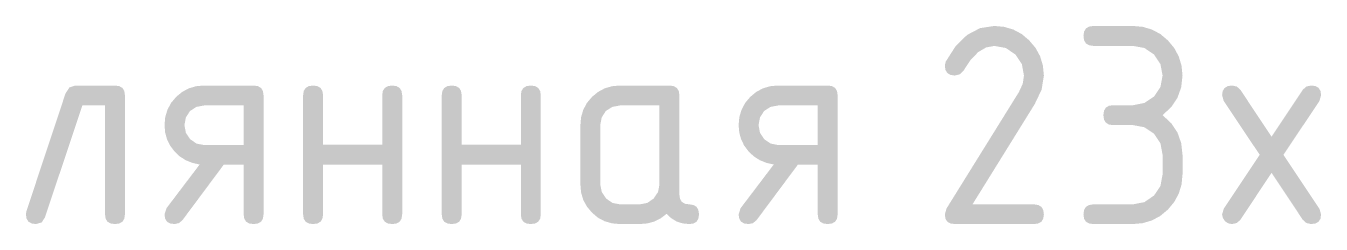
# Model space of a CAD drawing. Header units: millimetres. Extents: x -546 to 1681, y -650 to 1730.
# Drawn here: x 1039.82 to 1059.65, y 714.13 to 717.15 of the extents above; entities that cross this region are included whole.
import ezdxf

# ---------------------------------------------------------------- set-up
doc = ezdxf.new("R2010")
doc.units = ezdxf.units.MM

msp = doc.modelspace()

# ---------------------------------------------------------------- hatches: boundary and pattern name
h = msp.add_hatch(color=7)
h.dxf.hatch_style = 2
h.paths.add_polyline_path([(1054.648, 717.155), (1054.798, 717.141), (1054.938, 717.1), (1055.066, 717.032), (1055.181, 716.935), (1055.279, 716.818), (1055.349, 716.69), (1055.391, 716.549), (1055.406, 716.397), (1055.371, 716.181), (1055.266, 715.961), (1054.313, 714.429), (1055.253, 714.429), (1055.32, 714.419), (1055.368, 714.391), (1055.396, 714.343), (1055.406, 714.276), (1055.396, 714.21), (1055.368, 714.164), (1055.32, 714.137), (1055.253, 714.128), (1054.043, 714.128), (1053.976, 714.137), (1053.928, 714.164), (1053.899, 714.21), (1053.89, 714.276), (1053.915, 714.365), (1055.025, 716.147), (1055.082, 716.271), (1055.101, 716.397), (1055.069, 716.572), (1054.97, 716.719), (1054.823, 716.818), (1054.648, 716.85), (1054.521, 716.826), (1054.4, 716.755), (1054.284, 716.636), (1054.174, 716.469), (1054.119, 716.416), (1054.043, 716.397), (1053.976, 716.407), (1053.928, 716.435), (1053.899, 716.483), (1053.89, 716.55), (1053.903, 716.609), (1054.056, 716.848), (1054.231, 717.018), (1054.428, 717.121)])
h = msp.add_hatch(color=7)
h.dxf.hatch_style = 2
h.paths.add_polyline_path([(1056.77, 715.64), (1056.465, 715.64), (1056.4, 715.649), (1056.354, 715.678), (1056.326, 715.725), (1056.317, 715.792), (1056.326, 715.859), (1056.354, 715.906), (1056.4, 715.935), (1056.465, 715.944), (1056.77, 715.944), (1056.945, 715.978), (1057.092, 716.076), (1057.19, 716.222), (1057.223, 716.397), (1057.19, 716.572), (1057.092, 716.719), (1056.945, 716.818), (1056.77, 716.85), (1056.164, 716.85), (1056.098, 716.86), (1056.05, 716.888), (1056.021, 716.936), (1056.012, 717.003), (1056.021, 717.069), (1056.05, 717.117), (1056.098, 717.145), (1056.164, 717.155), (1056.77, 717.155), (1056.92, 717.141), (1057.06, 717.1), (1057.188, 717.032), (1057.303, 716.935), (1057.401, 716.818), (1057.471, 716.688), (1057.513, 716.548), (1057.528, 716.397), (1057.508, 716.218), (1057.451, 716.058), (1057.356, 715.916), (1057.223, 715.792), (1057.356, 715.668), (1057.451, 715.526), (1057.508, 715.365), (1057.528, 715.186), (1057.528, 714.882), (1057.513, 714.732), (1057.471, 714.593), (1057.401, 714.465), (1057.303, 714.348), (1057.186, 714.251), (1057.059, 714.183), (1056.92, 714.142), (1056.77, 714.128), (1056.164, 714.128), (1056.098, 714.137), (1056.05, 714.164), (1056.021, 714.21), (1056.012, 714.276), (1056.021, 714.343), (1056.05, 714.391), (1056.098, 714.419), (1056.164, 714.429), (1056.77, 714.429), (1056.945, 714.463), (1057.092, 714.564), (1057.19, 714.709), (1057.223, 714.886), (1057.223, 715.186), (1057.19, 715.361), (1057.092, 715.508), (1056.945, 715.607)])
h = msp.add_hatch(color=7)
h.dxf.hatch_style = 2
h.paths.add_polyline_path([(1040.581, 716.245), (1041.186, 716.245), (1041.253, 716.235), (1041.301, 716.207), (1041.33, 716.161), (1041.339, 716.097), (1041.339, 714.276), (1041.33, 714.21), (1041.301, 714.164), (1041.253, 714.137), (1041.186, 714.128), (1041.12, 714.137), (1041.072, 714.164), (1041.044, 714.21), (1041.034, 714.276), (1041.034, 715.94), (1040.687, 715.94), (1040.115, 714.23), (1040.065, 714.153), (1039.976, 714.128), (1039.909, 714.138), (1039.861, 714.166), (1039.833, 714.214), (1039.823, 714.28), (1039.832, 714.327), (1040.429, 716.122), (1040.489, 716.215)])
h = msp.add_hatch(color=7)
h.paths.add_polyline_path([(1042.483, 715.038), (1042.373, 715.062), (1042.271, 715.103), (1042.179, 715.161), (1042.098, 715.237), (1042.031, 715.326), (1041.983, 715.423), (1041.955, 715.527), (1041.945, 715.64), (1041.956, 715.762), (1041.99, 715.874), (1042.045, 715.978), (1042.123, 716.071), (1042.214, 716.146), (1042.316, 716.201), (1042.428, 716.234), (1042.551, 716.245), (1043.308, 716.245), (1043.375, 716.235), (1043.423, 716.207), (1043.451, 716.161), (1043.461, 716.097), (1043.461, 714.276), (1043.451, 714.21), (1043.423, 714.164), (1043.375, 714.137), (1043.308, 714.128), (1043.242, 714.137), (1043.194, 714.164), (1043.166, 714.21), (1043.156, 714.276), (1043.156, 715.034), (1042.851, 715.034), (1042.22, 714.188), (1042.165, 714.142), (1042.098, 714.128), (1042.031, 714.137), (1041.983, 714.164), (1041.955, 714.21), (1041.945, 714.276), (1041.975, 714.37)])
h.paths.add_polyline_path([(1042.25, 715.64), (1042.272, 715.523), (1042.339, 715.423), (1042.437, 715.357), (1042.551, 715.335), (1043.156, 715.335), (1043.156, 715.94), (1042.551, 715.94), (1042.433, 715.918), (1042.335, 715.855), (1042.272, 715.757)])
h = msp.add_hatch(color=7)
h.dxf.hatch_style = 2
h.paths.add_polyline_path([(1044.372, 715.034), (1044.372, 714.276), (1044.362, 714.21), (1044.334, 714.164), (1044.286, 714.137), (1044.22, 714.128), (1044.153, 714.137), (1044.105, 714.164), (1044.076, 714.21), (1044.067, 714.276), (1044.067, 716.097), (1044.076, 716.161), (1044.105, 716.207), (1044.153, 716.235), (1044.22, 716.245), (1044.286, 716.235), (1044.334, 716.207), (1044.362, 716.161), (1044.372, 716.097), (1044.372, 715.339), (1045.278, 715.339), (1045.278, 716.097), (1045.287, 716.161), (1045.316, 716.207), (1045.364, 716.235), (1045.43, 716.245), (1045.497, 716.235), (1045.545, 716.207), (1045.573, 716.161), (1045.583, 716.097), (1045.583, 714.276), (1045.573, 714.21), (1045.545, 714.164), (1045.497, 714.137), (1045.43, 714.128), (1045.364, 714.137), (1045.316, 714.164), (1045.287, 714.21), (1045.278, 714.276), (1045.278, 715.034)])
h = msp.add_hatch(color=7)
h.dxf.hatch_style = 2
h.paths.add_polyline_path([(1046.494, 715.034), (1046.494, 714.276), (1046.484, 714.21), (1046.456, 714.164), (1046.408, 714.137), (1046.341, 714.128), (1046.275, 714.137), (1046.227, 714.164), (1046.198, 714.21), (1046.189, 714.276), (1046.189, 716.097), (1046.198, 716.161), (1046.227, 716.207), (1046.275, 716.235), (1046.341, 716.245), (1046.408, 716.235), (1046.456, 716.207), (1046.484, 716.161), (1046.494, 716.097), (1046.494, 715.339), (1047.4, 715.339), (1047.4, 716.097), (1047.409, 716.161), (1047.438, 716.207), (1047.485, 716.235), (1047.552, 716.245), (1047.619, 716.235), (1047.666, 716.207), (1047.695, 716.161), (1047.705, 716.097), (1047.705, 714.276), (1047.695, 714.21), (1047.666, 714.164), (1047.619, 714.137), (1047.552, 714.128), (1047.485, 714.137), (1047.438, 714.164), (1047.409, 714.21), (1047.4, 714.276), (1047.4, 715.034)])
h = msp.add_hatch(color=7)
h.paths.add_polyline_path([(1049.522, 715.94), (1048.916, 715.94), (1048.799, 715.918), (1048.7, 715.855), (1048.637, 715.757), (1048.615, 715.64), (1048.615, 714.733), (1048.638, 714.618), (1048.705, 714.518), (1048.802, 714.451), (1048.916, 714.429), (1049.221, 714.429), (1049.336, 714.451), (1049.432, 714.518), (1049.499, 714.616), (1049.522, 714.733)])
h.paths.add_polyline_path([(1050.127, 714.276), (1050.117, 714.21), (1050.089, 714.164), (1050.043, 714.137), (1049.979, 714.128), (1049.876, 714.138), (1049.784, 714.167), (1049.703, 714.216), (1049.631, 714.285), (1049.542, 714.216), (1049.444, 714.167), (1049.337, 714.138), (1049.221, 714.128), (1048.916, 714.128), (1048.794, 714.139), (1048.682, 714.171), (1048.58, 714.225), (1048.489, 714.302), (1048.411, 714.395), (1048.355, 714.497), (1048.322, 714.609), (1048.311, 714.733), (1048.311, 715.64), (1048.322, 715.762), (1048.355, 715.874), (1048.411, 715.978), (1048.489, 716.071), (1048.58, 716.146), (1048.682, 716.201), (1048.794, 716.234), (1048.916, 716.245), (1049.674, 716.245), (1049.741, 716.235), (1049.788, 716.207), (1049.817, 716.161), (1049.826, 716.097), (1049.826, 714.581), (1049.836, 714.514), (1049.864, 714.467), (1049.912, 714.438), (1049.979, 714.429), (1050.043, 714.419), (1050.089, 714.391), (1050.117, 714.343)])
h = msp.add_hatch(color=7)
h.paths.add_polyline_path([(1051.271, 715.038), (1051.161, 715.062), (1051.059, 715.103), (1050.967, 715.161), (1050.886, 715.237), (1050.819, 715.326), (1050.771, 715.423), (1050.743, 715.527), (1050.733, 715.64), (1050.744, 715.762), (1050.778, 715.874), (1050.833, 715.978), (1050.911, 716.071), (1051.002, 716.146), (1051.104, 716.201), (1051.216, 716.234), (1051.339, 716.245), (1052.096, 716.245), (1052.163, 716.235), (1052.211, 716.207), (1052.239, 716.161), (1052.249, 716.097), (1052.249, 714.276), (1052.239, 714.21), (1052.211, 714.164), (1052.163, 714.137), (1052.096, 714.128), (1052.03, 714.137), (1051.982, 714.164), (1051.954, 714.21), (1051.944, 714.276), (1051.944, 715.034), (1051.639, 715.034), (1051.008, 714.188), (1050.953, 714.142), (1050.886, 714.128), (1050.819, 714.137), (1050.771, 714.164), (1050.743, 714.21), (1050.733, 714.276), (1050.763, 714.37)])
h.paths.add_polyline_path([(1051.038, 715.64), (1051.06, 715.523), (1051.127, 715.423), (1051.225, 715.357), (1051.339, 715.335), (1051.944, 715.335), (1051.944, 715.94), (1051.339, 715.94), (1051.221, 715.918), (1051.123, 715.855), (1051.06, 715.757)])
h = msp.add_hatch(color=7)
h.dxf.hatch_style = 2
h.paths.add_polyline_path([(1059.073, 715.186), (1059.624, 714.361), (1059.649, 714.276), (1059.64, 714.21), (1059.611, 714.164), (1059.564, 714.137), (1059.497, 714.128), (1059.424, 714.144), (1059.37, 714.192), (1058.891, 714.911), (1058.413, 714.192), (1058.359, 714.144), (1058.286, 714.128), (1058.229, 714.138), (1058.18, 714.171), (1058.146, 714.22), (1058.134, 714.276), (1058.159, 714.361), (1058.71, 715.186), (1058.159, 716.008), (1058.134, 716.097), (1058.143, 716.161), (1058.172, 716.207), (1058.219, 716.235), (1058.286, 716.245), (1058.359, 716.229), (1058.413, 716.181), (1058.891, 715.462), (1059.37, 716.181), (1059.424, 716.229), (1059.497, 716.245), (1059.564, 716.236), (1059.611, 716.209), (1059.64, 716.163), (1059.649, 716.097), (1059.624, 716.008)])

doc.saveas('drawing.dxf')
